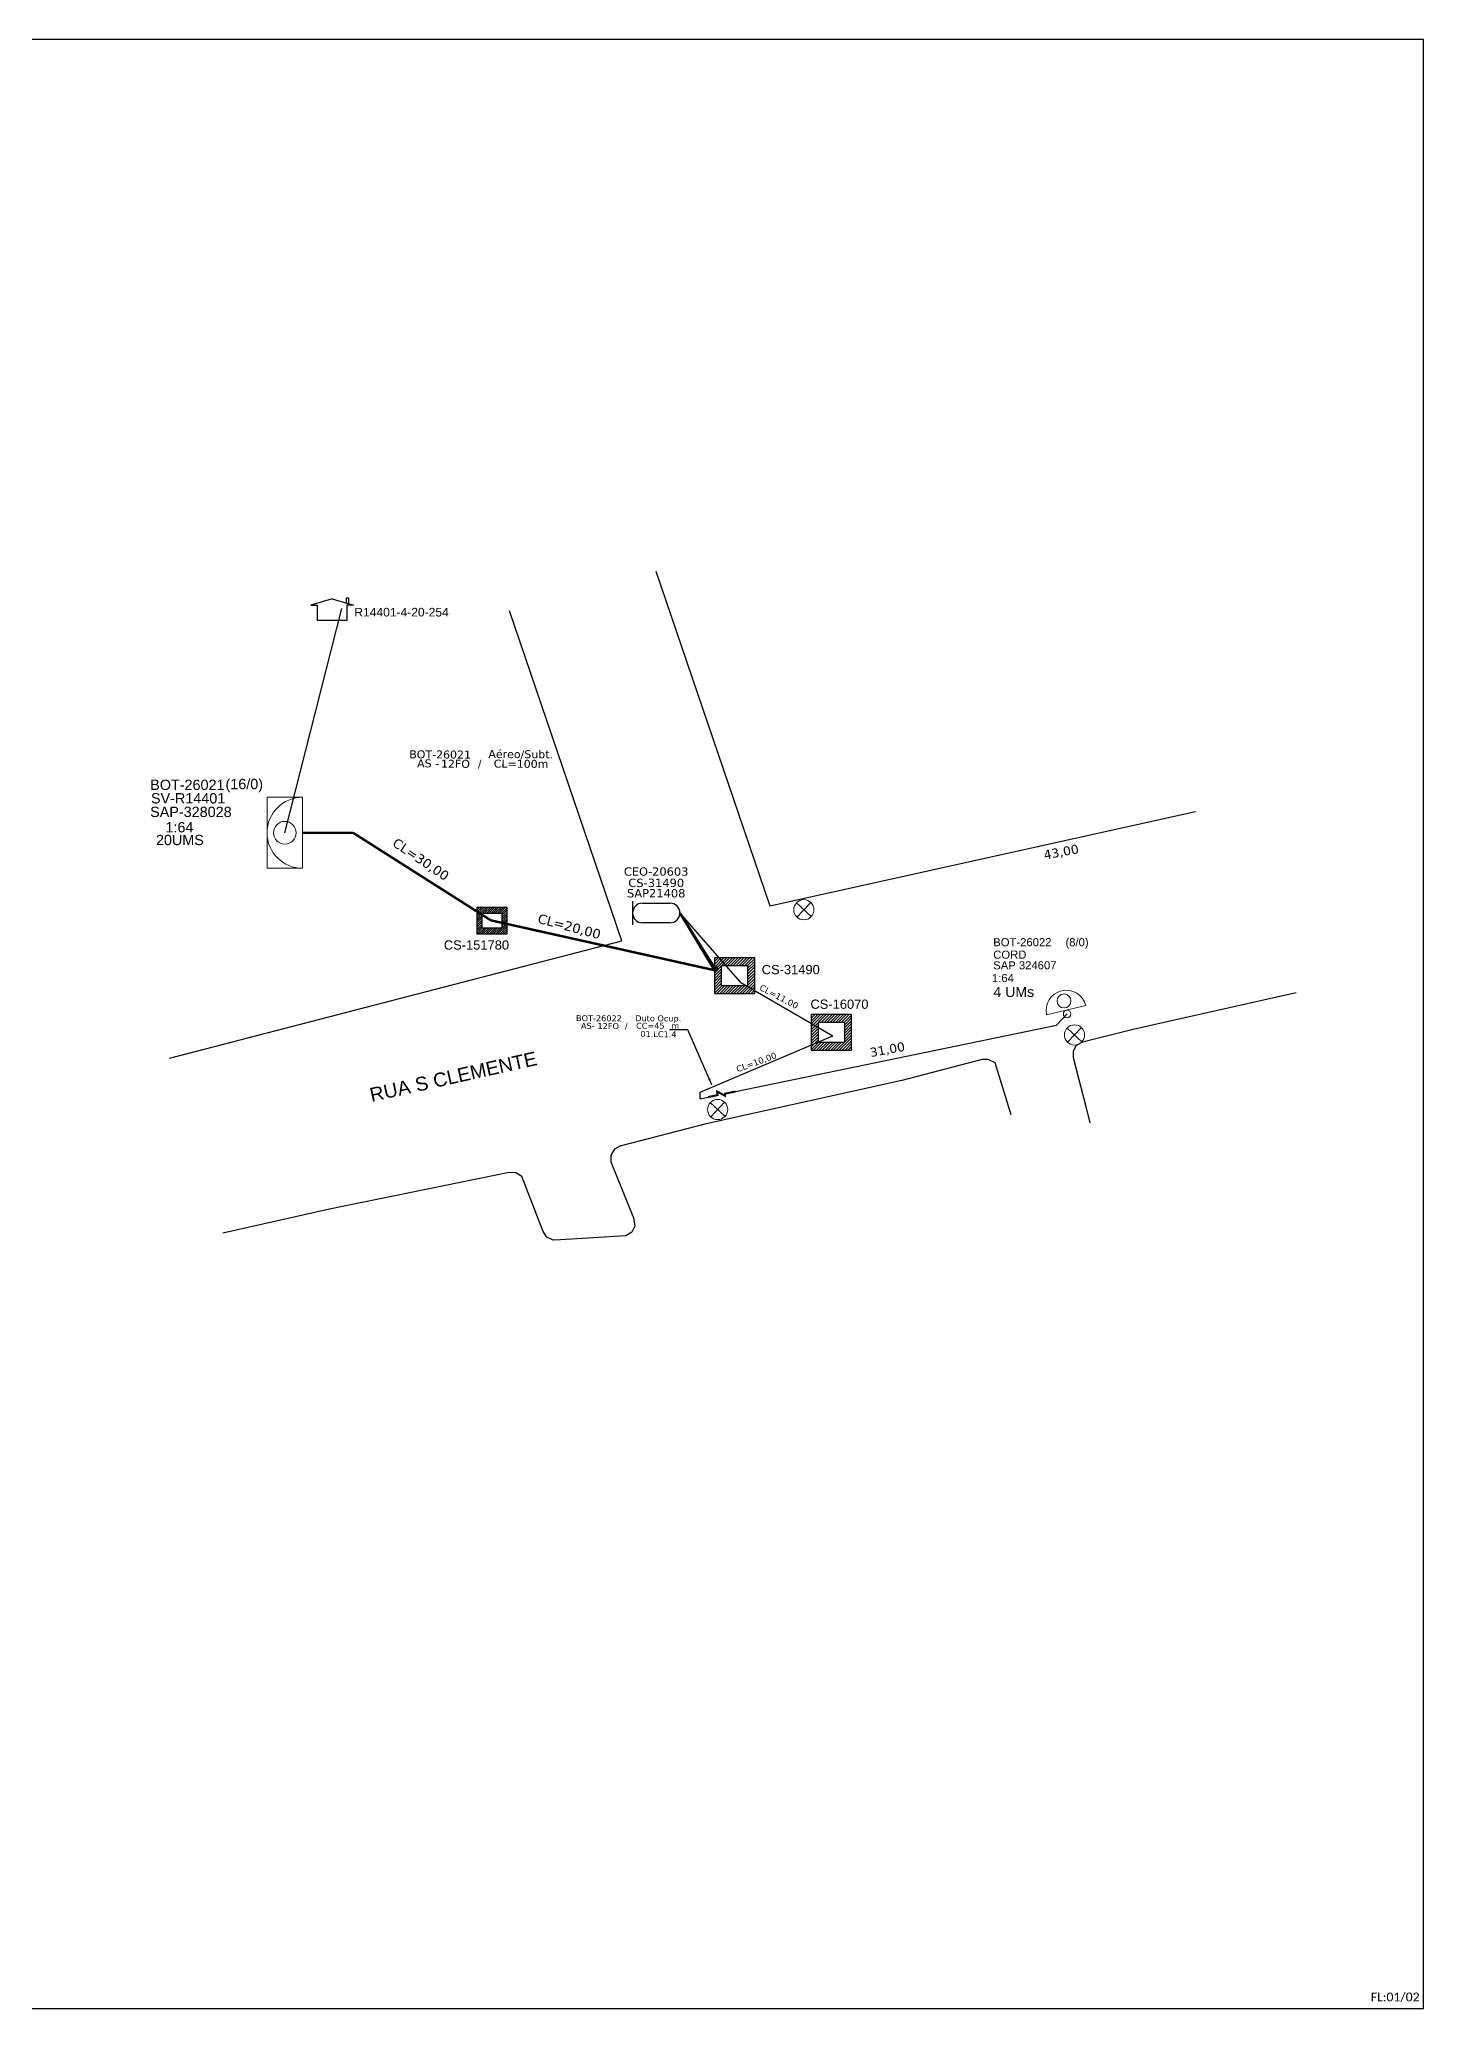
# Model space of a CAD drawing. Header units: metres. Extents: x -10 to 1772, y -3 to 591.
# Drawn here: x 413 to 831, y -3 to 591 of the extents above; entities that cross this region are included whole.
import ezdxf
from ezdxf.enums import TextEntityAlignment as Align

# ---------------------------------------------------------------- set-up
doc = ezdxf.new("R2010")
doc.units = ezdxf.units.M
for name, color, linetype in [('10.1-Caixas Subterrâneas', 5, 'Continuous'), ('20.5-CEO', 1, 'Continuous'), ('CAP a instalar', 1, 'Continuous'), ('celulas gpon', 7, 'Continuous'), ('label_cabos', 7, 'Continuous'), ('QUADRA', 7, 'Continuous'), ('Subida Lateral', 5, 'Continuous'), ('surveys', 7, 'Continuous'), ('surveys legendas', 7, 'Continuous')]:
    doc.layers.add(name, color=color, linetype=linetype)
for name, color, linetype, lineweight in [('10.4-Postes', 1, 'Continuous', 0), ("20.0-LEGENDA DOS CDO'S", 1, 'Continuous', 0), ('20.1-CDO_INTERIOR', 1, 'Continuous', 0), ('20.2-CDO_POSTE', 1, 'Continuous', 5), ('Segmento Logradouro Texto', 238, 'Continuous', 0)]:
    doc.layers.add(name, color=color, linetype=linetype, lineweight=lineweight)
doc.styles.add('ARIAL', font='arial.ttf')
doc.styles.add('DIGICADE', font='arial.ttf')
doc.styles.add('siredit', font='verdana.ttf')
doc.styles.get("Standard").update_dxf_attribs({"font": 'arial.ttf'})
doc.styles.add('WMF-Calibri0', font='calibri.ttf')
doc.linetypes.add('FENCELINE1', pattern='A,0.25,-0.1,[133,ltypeshp.shx,S=0.1,R=0,X=-0.1,Y=0],-0.1,1', length=1.45)
doc.dimstyles.get("Standard").update_dxf_attribs({"dimtxt": 0.18, "dimasz": 0.18, "dimexe": 0.18, "dimexo": 0.0625, "dimgap": 0.09, "dimtad": 0, "dimtih": 1, "dimtoh": 1, "dimdec": 4, "dimzin": 0, "dimdsep": 46, "dimtxsty": 'Standard', "dimcen": 0.09, "dimadec": 0, "dimazin": 0, "dimtfac": 1, "dimtdec": 4, "dimtofl": 0, "dimtmove": 0, "dimatfit": 3, "dimfxl": 0, "dimtolj": 1, "dimtzin": 0, "dimarcsym": 0})

# ---------------------------------------------------------------- blocks, each defined once
blk = doc.blocks.new('*X4')
at = {"color": 0, "linetype": 'Continuous'}
for p, q in [((-1.25, 0.34099), (-0.49099, 1.1)), ((-1.25, 0.517767), (-0.667767, 1.1)), ((-1.25, 0.694544), (-0.844544, 1.1)), ((-1.25, 0.87132), (-1.02132, 1.1)), ((-1.25, 1.048097), (-1.198097, 1.1)), ((-1.25, 0.164214), (-0.8035, 0.610714)), ((-1.25, -0.012563), (-0.8035, 0.433937)), ((-1.25, -0.18934), (-0.8035, 0.25716)), ((-1.25, -0.366117), (-0.8035, 0.080383)), ((-0.789214, 0.625), (-0.314214, 1.1)), ((-0.612437, 0.625), (-0.137437, 1.1)), ((-0.43566, 0.625), (0.03934, 1.1)), ((-0.258883, 0.625), (0.216117, 1.1)), ((-0.082107, 0.625), (0.392893, 1.1)), ((0.09467, 0.625), (0.56967, 1.1)), ((0.271447, 0.625), (0.746447, 1.1)), ((0.448223, 0.625), (0.923223, 1.1)), ((0.625, 0.625), (1.1, 1.1)), ((0.801777, 0.625), (1.25, 1.073223)), ((0.8035, 0.449947), (1.25, 0.896447)), ((0.8035, 0.27317), (1.25, 0.71967)), ((0.8035, 0.096393), (1.25, 0.542893)), ((0.8035, -0.080383), (1.25, 0.366117)), ((0.8035, -0.25716), (1.25, 0.18934)), ((0.8035, -0.433937), (1.25, 0.012563)), ((-1.25, -0.542893), (-0.8035, -0.096393)), ((-1.25, -0.71967), (-0.8035, -0.27317)), ((-1.25, -0.896447), (-0.8035, -0.449947)), ((-1.25, -1.073223), (-0.801777, -0.625)), ((-1.1, -1.1), (-0.625, -0.625)), ((-0.923223, -1.1), (-0.448223, -0.625)), ((-0.746447, -1.1), (-0.271447, -0.625)), ((-0.56967, -1.1), (-0.09467, -0.625)), ((-0.392893, -1.1), (0.082107, -0.625)), ((-0.216117, -1.1), (0.258883, -0.625)), ((-0.03934, -1.1), (0.43566, -0.625)), ((0.137437, -1.1), (0.612437, -0.625)), ((0.314214, -1.1), (0.789214, -0.625)), ((0.49099, -1.1), (1.25, -0.34099)), ((0.667767, -1.1), (1.25, -0.517767)), ((0.8035, -0.610714), (1.25, -0.164214)), ((0.844544, -1.1), (1.25, -0.694544)), ((1.02132, -1.1), (1.25, -0.87132)), ((1.198097, -1.1), (1.25, -1.048097))]:
    blk.add_line(p, q, dxfattribs=at)
blk = doc.blocks.new('MANHOLE_MQ')
at = {"color": 0, "linetype": 'Continuous'}
for p, q in [((0.00000623, 0.00000569), (-0.00000627, 0.00000569)), ((-0.00000627, 0.00000569), (-0.00000627, -0.00000531)), ((-0.00000404, 0.00000331), (0.00000399, 0.00000331)), ((-0.00000404, -0.00000294), (-0.00000404, 0.00000331)), ((0.00000399, 0.00000331), (0.00000399, -0.00000294)), ((0.00000623, -0.00000531), (0.00000623, 0.00000569)), ((-0.00000627, -0.00000531), (0.00000623, -0.00000531)), ((0.00000399, -0.00000294), (-0.00000404, -0.00000294)), ((0.00000399, -0.00000294), (0.00000399, -0.00000294))]:
    blk.add_line(p, q, dxfattribs=at)
at = {"color": 0, "linetype": 'Continuous', "xscale": 5e-06, "yscale": 5e-06, "zscale": 1e-05}
blk.add_blockref('*X4', (-0.00000002, 0.00000019), dxfattribs=at)
blk = doc.blocks.new('POLE_POLE')
at = {"color": 1}
for p, q in [((-0.00000309, 0.00000689), (0.00000269, 0.00000147)), ((0.00000251, 0.00000707), (-0.00000291, 0.00000129))]:
    blk.add_line(p, q, dxfattribs=at)
blk.add_circle((-0.0000002, 0.00000418), 0.00000396, dxfattribs=at)
blk = doc.blocks.new('*U6')
at = {"color": 0}
blk.add_line((2.14, -0.58), (-2.1, -0.68), dxfattribs=at)
for centre, radius in [((0, 0.38), 0.733), ((0.03, -1.03), 0.393)]:
    blk.add_circle(centre, radius, dxfattribs=at)
blk.add_arc((0.02, -0.63), 2.12, 1.3782, 181.3782, dxfattribs=at)
blk = doc.blocks.new('LEGENDA DOS CABOS')
at = {"layer": 'label_cabos', "color": 0, "style": 'siredit'}
for tag, p in [('TIPO_CABO', (2.74, 0.52)), ('ID', (4.24, 1.63)), ('CABO', (6.16, 0.47)), ('/', (9.19, 0.47)), ('METROS', (14.36, 0.47)), ('XX', (14.31, 1.67))]:
    blk.add_attdef(tag, text='', height=1, rotation=359.69, dxfattribs=at).set_placement(p, align=Align.MIDDLE_CENTER)
blk = doc.blocks.new('Inst CDOE-8 CAIXA DIST OPT CDOE 48F_8D C_SPL OPTAP')
at = {"layer": "20.0-LEGENDA DOS CDO'S", "color": 0, "style": 'ARIAL'}
for tag, p, height in [('FID', (0.12, 5.25), 0.8), ('CORDOALHA', (0.12, 4.02), 0.8), ('1:XX', (-0.01, 1.7), 0.8), ('SAP', (0.12, 2.96), 0.8), ('UMS', (0.14, 0.22), 1)]:
    blk.add_attdef(tag, p, '', height=height, rotation=0.118, dxfattribs=at)
at = {"layer": "20.0-LEGENDA DOS CDO'S", "color": 0}
for tag, p, style, flags in [('ID_ATIVIDADE', (0.12, 6.47), 'ARIAL', 3), ('FATOR', (7.92, 6.47), 'ARIAL', 1), ('QTDE', (0.23, -0.97), 'DIGICADE', 3)]:
    blk.add_attdef(tag, p, '', height=0.8, rotation=0.118, dxfattribs=dict(at, style=style, flags=flags))
at = {"layer": "20.0-LEGENDA DOS CDO'S", "color": 0, "style": 'ARIAL'}
blk.add_attdef('FIBRAS_UTILIZADAS', text='', height=0.8, rotation=0.118, dxfattribs=at).set_placement((8.43, 5.26), align=Align.CENTER)
blk = doc.blocks.new('Inst CB DT OCUP CFOA-SM-AS-120-S-12 A')
at = {"layer": 'label_cabos', "color": 0, "style": 'siredit'}
for tag, flags, p in [('ID_ATIVIDADE', 3, (1.31, 2.67)), ('FATOR', 1, (11.56, 2.55))]:
    blk.add_attdef(tag, text='', height=1, rotation=359.69, dxfattribs=dict(at, flags=flags)).set_placement(p, align=Align.MIDDLE_CENTER)
for tag, p in [('TIPO_CABO', (1.26, 0)), ('DESTINO_CABO', (3.13, 1.26)), ('CABO', (4.69, -0.05)), ('/', (7.71, -0.05)), ('LANCE', (10.91, 0)), ('TIPO_CABO', (13.11, 1.24)), ('UND', (15.96, 0)), ('FID', (13.15, -1.41))]:
    blk.add_attdef(tag, text='', height=1, rotation=359.69, dxfattribs=at).set_placement(p, align=Align.MIDDLE_CENTER)
blk.add_attdef('QTDE', (12.43, -0.47), '', height=1, rotation=359.69, dxfattribs=at)
blk = doc.blocks.new('SURVEY_SURVEY')
for p, q in [((-0.0000016, 0.0000187), (-0.0000173, 0.0000141)), ((-0.0000016, 0.0000187), (0.0000141, 0.0000141)), ((0.0000089, 0.0000194), (0.0000105, 0.0000194)), ((0.0000089, 0.0000157), (0.0000089, 0.0000194)), ((0.0000105, 0.0000194), (0.0000105, 0.0000152)), ((-0.0000173, 0.0000141), (-0.0000124, 0.0000141)), ((-0.0000124, 0.0000029), (-0.0000124, 0.0000141)), ((0.0000091, 0.0000029), (-0.0000124, 0.0000029)), ((0.0000141, 0.0000141), (0.0000091, 0.0000141)), ((0.0000091, 0.0000141), (0.0000091, 0.0000029))]:
    blk.add_line(p, q)

msp = doc.modelspace()

# ---------------------------------------------------------------- linework, layer by layer
at = {"color": 7}
msp.add_lwpolyline([(-10.03, -2.89), (830.97, -2.89), (830.97, 591.11), (-10.03, 591.11)], close=True, dxfattribs=at)
at = {"color": 4}
msp.add_lwpolyline([(487.44, 351.79), (504.67, 419.4)], dxfattribs=at)
at = {"layer": '20.1-CDO_INTERIOR', "color": 1, "lineweight": 18}
msp.add_lwpolyline([(482.08, 341.07), (482.07, 362.51), (492.79, 362.51), (492.8, 341.07)], close=True, dxfattribs=at)
msp.add_circle((487.44, 351.79), 3.43, dxfattribs=at)
msp.add_arc((492.8, 351.79), 10.72, 90.02759, 270.02759, dxfattribs=at)
at = {"layer": '20.5-CEO', "color": 5}
for p, q in [((595.31, 330.57), (603.65, 330.57)), ((603.65, 324.62), (595.31, 324.62))]:
    msp.add_line(p, q, dxfattribs=at)
msp.add_lwpolyline([(592.34, 331.18), (592.34, 324.01)], dxfattribs=at)
for centre, start, end in [((595.31, 327.6), 90, 270), ((603.65, 327.6), 270, 90)]:
    msp.add_arc(centre, 2.97, start, end, dxfattribs=at)
at = {"layer": 'CAP a instalar', "color": 7, "ltscale": 5}
for p, q in [((625.02, 306.63), (606.62, 327.6)), ((625.02, 306.63), (652.78, 290.55)), ((612.76, 273.58), (652.78, 290.55)), ((612.76, 271.56), (612.76, 273.58)), ((612.76, 271.56), (615.13, 272.07))]:
    msp.add_line(p, q, dxfattribs=at)
at = {"layer": 'CAP a instalar', "color": 10, "ltscale": 5}
for p, q in [((617.14, 312.16), (617.04, 312.31)), ((618.19, 310.62), (617.49, 311.65))]:
    msp.add_line(p, q, dxfattribs=at)
at = {"layer": 'CAP a instalar', "color": 7, "linetype": 'FENCELINE1', "ltscale": 5}
for p in [(723.42, 297.16), (623.42, 273.77)]:
    msp.add_line(p, (720.25, 293.75), dxfattribs=at)
at = {"layer": 'CAP a instalar', "color": 1, "ltscale": 5, "const_width": 0.728}
for points in [[(492.8, 351.79), (508.01, 351.8)], [(549.59, 325.38), (508.01, 351.8)], [(617.04, 310.34), (606.62, 327.6)], [(617.7, 310.14), (606.62, 327.6)], [(617.04, 310.34), (549.59, 325.38)]]:
    msp.add_lwpolyline(points, dxfattribs=at)
at = {"layer": 'QUADRA'}
for points in [[(599.34, 430.67), (633.73, 329.8)], [(589.13, 319.21), (555.19, 418.76)], [(633.73, 329.8), (762.18, 358.24)], [(633.73, 329.8), (762.18, 358.24)], [(452.66, 283.84), (589.13, 319.21)], [(792.52, 303.5), (758.9, 295.95), (743.34, 292.46), (728.02, 288.63), (726.19, 287.6), (725.27, 285.89), (725.27, 284), (729.16, 268.84), (729.16, 268.84), (729.16, 268.84)], [(706.52, 266.73), (701.71, 282.4), (699.65, 283.37), (697.82, 283.43), (673.58, 277.08), (614.56, 264.04), (588.48, 257.29), (586.88, 256.32), (585.74, 254.55), (585.74, 252.55), (592.6, 235.62), (593.06, 233.16), (592.14, 231.33), (590.31, 230.24), (570.64, 229.04), (568.35, 228.93), (566.52, 229.79), (565.38, 231.5), (558.98, 248.14), (557.15, 249.23), (555.09, 249.29), (500.87, 238.25), (468.72, 231.03)], [(729.16, 268.84), (730.32, 264.33)]]:
    msp.add_lwpolyline(points, dxfattribs=at)
at = {"layer": 'Subida Lateral', "color": 5, "const_width": 0.608}
msp.add_lwpolyline([(615.13, 272.07), (617.97, 272.66), (617.83, 273.76), (620.25, 272.45), (620.27, 273.1), (623.42, 273.77)], dxfattribs=at)

# ---------------------------------------------------------------- block references
at = {"color": 0, "lineweight": 0}
ref = msp.add_blockref('Inst CB DT OCUP CFOA-SM-AS-120-S-12 A', (576.58, 293.58), dxfattribs=dict(at, xscale=1.793615545785201, yscale=1.793615545785151, zscale=1.793615545785163))
ref.add_attrib('DESTINO_CABO', 'BOT-26022', dxfattribs={"layer": 'label_cabos', "color": 0, "height": 1.794, "rotation": 359.69001, "style": 'siredit'}).set_placement((582.2, 295.85), align=Align.MIDDLE_CENTER)
ref.add_attrib('CABO', '12FO', dxfattribs={"layer": 'label_cabos', "color": 0, "height": 1.794, "rotation": 359.69001, "style": 'siredit'}).set_placement((584.98, 293.49), align=Align.MIDDLE_CENTER)
ref.add_attrib('TIPO_CABO', 'Duto Ocup.', dxfattribs={"layer": 'label_cabos', "color": 0, "height": 1.794, "rotation": 359.69001, "style": 'siredit'}).set_placement((600.09, 295.81), align=Align.MIDDLE_CENTER)
ref.add_attrib('/', '/', dxfattribs={"layer": 'label_cabos', "color": 0, "height": 1.79, "rotation": 359.69001, "style": 'siredit'}).set_placement((590.42, 293.49), align=Align.MIDDLE_CENTER)
ref.add_attrib('TIPO_CABO', 'AS-', dxfattribs={"layer": 'label_cabos', "color": 0, "height": 1.794, "rotation": 359.69001, "style": 'siredit'}).set_placement((578.84, 293.57), align=Align.MIDDLE_CENTER)
ref.add_attrib('FID', '01.LC1.4', dxfattribs={"layer": 'label_cabos', "color": 0, "height": 1.794, "rotation": 359.69001, "style": 'siredit'}).set_placement((600.16, 291.04), align=Align.MIDDLE_CENTER)
ref.add_attrib('LANCE', 'CC=', dxfattribs={"layer": 'label_cabos', "color": 0, "height": 1.794, "rotation": 359.69001, "style": 'siredit'}).set_placement((596.15, 293.58), align=Align.MIDDLE_CENTER)
ref.add_attrib('QTDE', '45', (598.87, 292.73), dxfattribs={"layer": 'label_cabos', "color": 0, "height": 1.794, "rotation": 359.69001, "style": 'siredit'})
ref.add_attrib('UND', 'm', dxfattribs={"layer": 'label_cabos', "color": 0, "height": 1.79, "rotation": 359.69001, "style": 'siredit'}).set_placement((605.21, 293.58), align=Align.MIDDLE_CENTER)
at = {"layer": '10.1-Caixas Subterrâneas', "color": 30}
for p, xscale, yscale, zscale, rotation in [((549.92, 325.41), 728522.1250771218, 728522.1250771218, 728522.1250771218, 180.0000000000611), ((623.11, 308.86), 975408.526025797, 975408.526025797, 975408.526025797, 180.0000000000617), ((652.3, 291.78), 975408.526025797, 975408.526025797, 975408.526025797, 180.0000000000616)]:
    msp.add_blockref('MANHOLE_MQ', p, dxfattribs=dict(at, xscale=xscale, yscale=yscale, zscale=zscale, rotation=rotation))
at = {"layer": '10.4-Postes', "color": 1, "xscale": 768181.8105000001, "yscale": 768181.8105000001, "zscale": 768181.8105000001}
for p in [(644.17, 325.37), (725.8, 287.6), (618.17, 265.1)]:
    msp.add_blockref('POLE_POLE', p, dxfattribs=at)
at = {"layer": "20.0-LEGENDA DOS CDO'S", "color": 7, "lineweight": 0, "xscale": 3.04200000000003, "yscale": 3.042000000000002, "zscale": 3.042000000000001}
msp.add_blockref('Inst CDOE-8 CAIXA DIST OPT CDOE 48F_8D C_SPL OPTAP', (700.78, 301.58), dxfattribs=at).add_auto_attribs({'FID': 'BOT-26022', 'CORDOALHA': 'CORD', 'SAP': 'SAP 324607', '1:XX': '1:64', 'UMS': '4 UMs', 'FIBRAS_UTILIZADAS': '(8/0)'})
at = {"layer": '20.2-CDO_POSTE', "color": 7, "xscale": 2.862362296638411, "yscale": 2.862362296638338, "zscale": 2.862362296638353, "rotation": 11.99202238099437}
msp.add_blockref('*U6', (722.72, 300.01), dxfattribs=at)
at = {"layer": 'label_cabos', "color": 0, "lineweight": 0, "xscale": 2.413184494335837, "yscale": 2.413184494335837, "zscale": 2.413184494335843}
msp.add_blockref('LEGENDA DOS CABOS', (524.05, 371.48), dxfattribs=at).add_auto_attribs({'ID': 'BOT-26021', 'CABO': '12FO', 'METROS': 'CL=100m', 'XX': 'Aéreo/Subt.', '/': '/', 'TIPO_CABO': 'AS -'})
at = {"layer": 'surveys', "color": 255, "xscale": 411840, "yscale": 411840, "zscale": 411840}
msp.add_blockref('SURVEY_SURVEY', (502.37, 414.66), dxfattribs=at)

# ---------------------------------------------------------------- texts
at = {"insert": (815.02, 1.95), "char_height": 2.657, "width": 245.4853, "attachment_point": 1, "style": 'WMF-Calibri0'}
msp.add_mtext('FL:01/02', dxfattribs=at)
at = {"layer": '10.1-Caixas Subterrâneas', "color": 30}
for s, p in [('CS-151780', (535.41, 316.56)), ('CS-31490', (631.3, 309.14)), ('CS-16070', (646, 298.7))]:
    msp.add_text(s, height=2.784, dxfattribs=at).set_placement(p)
at = {"layer": "20.0-LEGENDA DOS CDO'S", "color": 1, "style": 'ARIAL'}
msp.add_attdef('BOT-26021', text='(XX/YY)', height=3.104, rotation=359.97241, dxfattribs=at).set_placement((458.04, 364.71), align=Align.CENTER)
for tag, p, s in [('SV-R14401', (447.06, 360.65), 'SV-XXXXXX'), ('(16/0)', (469.54, 364.95), 'CDOI-XXX'), ('SAP-328028', (446.81, 356.55), 'SV-XXXXXX'), ('20UMS', (448.56, 348.07), 'UMs'), ('1:64', (451.43, 351.92), '1:64')]:
    msp.add_attdef(tag, p, s, height=3.104, rotation=359.97241, dxfattribs=at)
at = {"layer": '20.5-CEO', "color": 5, "style": 'siredit'}
for tag, text, height, p in [('CEO-20603', 'CEO-XXX', 2.509, (599.45, 341.36)), ('SAP21408', 'SAP 321408', 2.519, (599.48, 334.82)), ('CS-31490', 'CS-XXX', 2.519, (599.48, 337.95))]:
    msp.add_attdef(tag, text=text, height=height, dxfattribs=at).set_placement(p, align=Align.TOP_CENTER)
at = {"layer": 'celulas gpon', "color": 3, "style": 'siredit'}
for s, height, rotation, p in [('CL=30,00', 2.861, 325.97391, (519.63, 348.05)), ('CL=20,00', 2.861, 345.03717, (563.5, 324.69)), ('CL=11,00', 1.878, 332.35316, (630.42, 304.5)), ('CL=10,00', 1.878, 20.1022, (624.02, 279.52))]:
    msp.add_text(s, height=height, rotation=rotation, dxfattribs=at).set_placement(p)
at = {"layer": 'celulas gpon', "style": 'siredit'}
for s, p in [('43,00', (716.62, 343.7)), ('31,00', (664.19, 284.11))]:
    msp.add_text(s, height=2.724, rotation=10.59621, dxfattribs=at).set_placement(p)
at = {"layer": 'Segmento Logradouro Texto', "color": 7, "linetype": 'Continuous', "insert": (512.69, 274.69), "char_height": 4.1975, "width": 52.6488, "attachment_point": 1, "rotation": 12.56826, "style": 'DIGICADE'}
msp.add_mtext('\\o\\l\\fArial|b0|i0|c0|p34;\\T1.0000000000;\\W1.0000000000;RUA S CLEMENTE', dxfattribs=at)
at = {"layer": 'surveys legendas', "style": 'ARIAL'}
msp.add_text('R14401-4-20-254', height=2.6, dxfattribs=at).set_placement((508.42, 417.04))

# ---------------------------------------------------------------- leaders
msp.add_leader([(616.22, 275.81), (609.04, 292.39), (603.52, 292.39)], dimstyle='Standard', override={"dimasz": 2})

doc.saveas('drawing.dxf')
